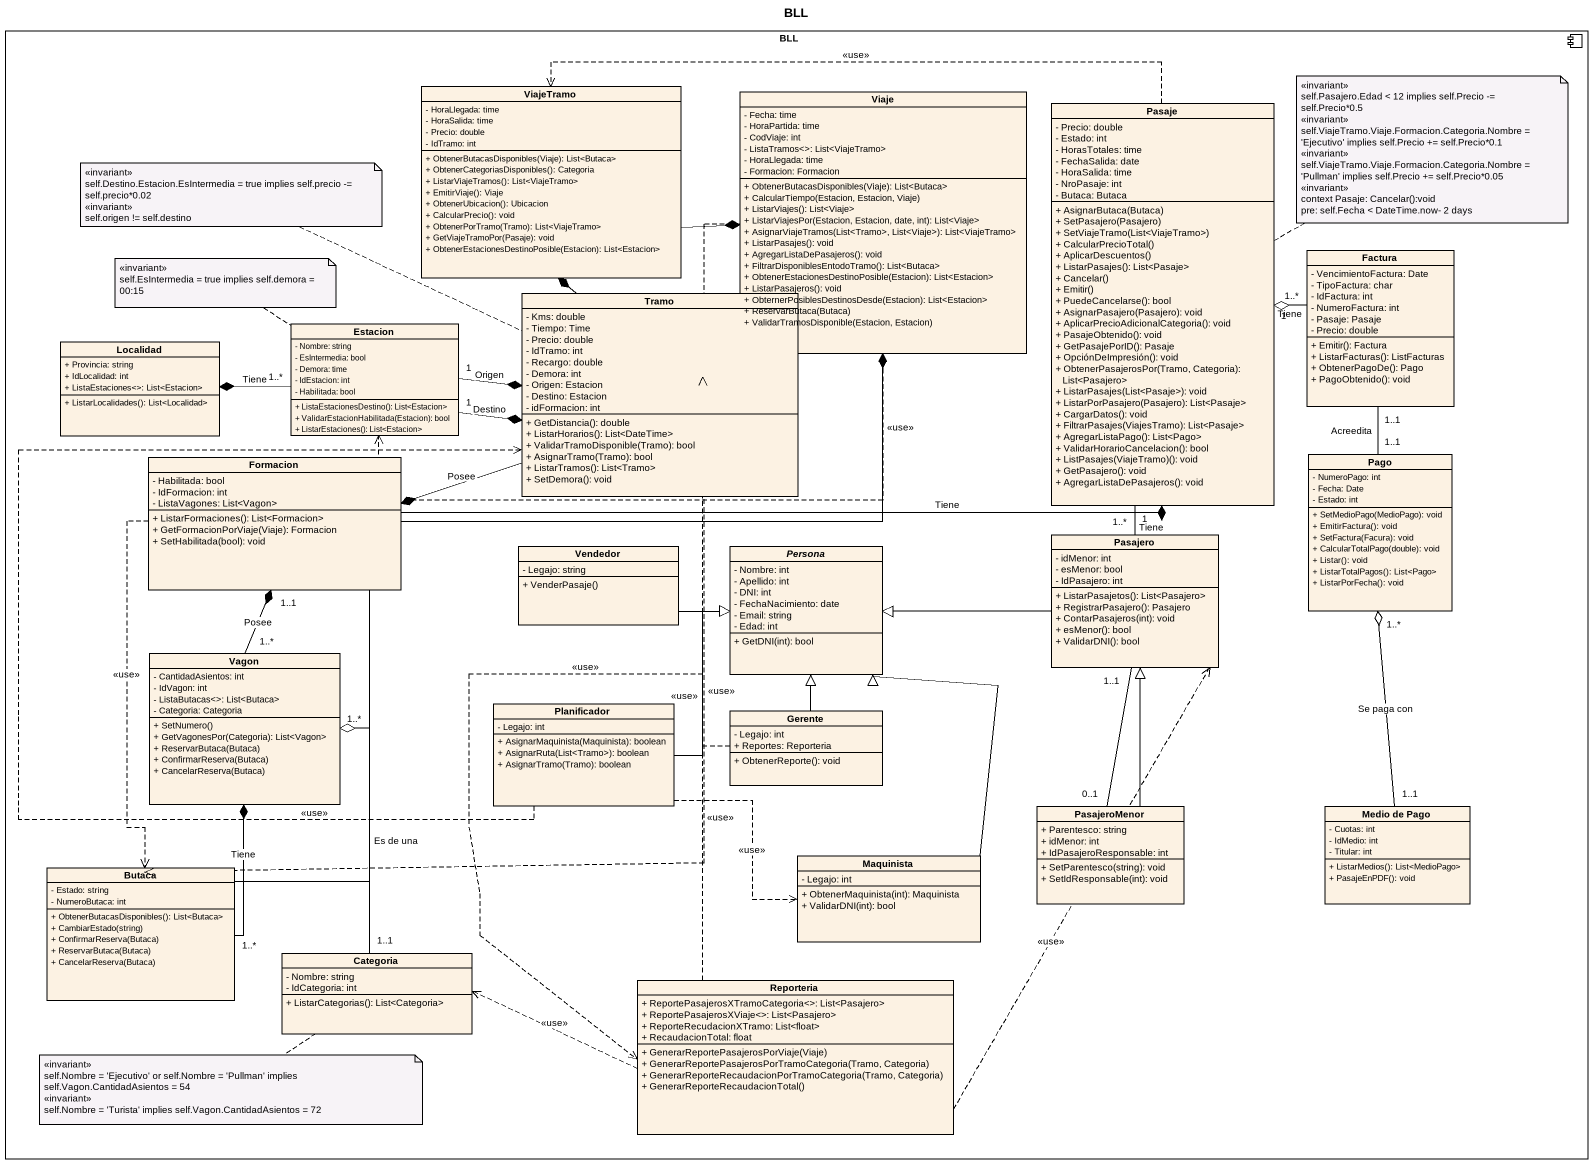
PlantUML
@startuml
title BLL
hide circle
hide empty members
skinparam classAttributeIconSize 0
component BLL {
  class ViajeTramo {
    - HoraLlegada: time
    - HoraSalida: time
    - Precio: double
    - IdTramo: int
    + ObtenerButacasDisponibles(Viaje): List<Butaca>
    + ObtenerCategoriasDisponibles(): Categoria
    + ListarViajeTramos(): List<ViajeTramo>
    + EmitirViaje(): Viaje
    + ObtenerUbicacion(): Ubicacion
    + CalcularPrecio(): void
    + ObtenerPorTramo(Tramo): List<ViajeTramo>
    + GetViajeTramoPor(Pasaje): void
    + ObtenerEstacionesDestinoPosible(Estacion): List<Estacion>
  }
  class Viaje {
    - Fecha: time
    - HoraPartida: time
    - CodViaje: int
    - ListaTramos<>: List<ViajeTramo>
    - HoraLlegada: time
    - Formacion: Formacion
    + ObtenerButacasDisponibles(Viaje): List<Butaca>
    + CalcularTiempo(Estacion, Estacion, Viaje)
    + ListarViajes(): List<Viaje>
    + ListarViajesPor(Estacion, Estacion, date, int): List<Viaje>
    + AsignarViajeTramos(List<Tramo>, List<Viaje>): List<ViajeTramo>
    + ListarPasajes(): void
    + AgregarListaDePasajeros(): void
    + FiltrarDisponiblesEntodoTramo(): List<Butaca>
    + ObtenerEstacionesDestinoPosible(Estacion): List<Estacion>
    + ListarPasajeros(): void
    + ObternerPosiblesDestinosDesde(Estacion): List<Estacion>
    + ReservarButaca(Butaca)
    + ValidarTramosDisponible(Estacion, Estacion)
  }
  class Pasaje {
    - Precio: double
    - Estado: int
    - HorasTotales: time
    - FechaSalida: date
    - HoraSalida: time
    - NroPasaje: int
    - Butaca: Butaca
    + AsignarButaca(Butaca)
    + SetPasajero(Pasajero)
    + SetViajeTramo(List<ViajeTramo>)
    + CalcularPrecioTotal()
    + AplicarDescuentos()
    + ListarPasajes(): List<Pasaje>
    + Cancelar()
    + Emitir()
    + PuedeCancelarse(): bool
    + AsignarPasajero(Pasajero): void
    + AplicarPrecioAdicionalCategoria(): void
    + PasajeObtenido(): void
    + GetPasajePorID(): Pasaje
    + OpciónDeImpresión(): void
    + ObtenerPasajerosPor(Tramo, Categoria): List<Pasajero>
    + ListarPasajes(List<Pasaje>): void
    + ListarPorPasajero(Pasajero): List<Pasaje>
    + CargarDatos(): void
    + FiltrarPasajes(ViajesTramo): List<Pasaje>
    + AgregarListaPago(): List<Pago>
    + ValidarHorarioCancelacion(): bool
    + ListPasajes(ViajeTramo)(): void
    + GetPasajero(): void
    + AgregarListaDePasajeros(): void
  }
  class Factura {
    - VencimientoFactura: Date
    - TipoFactura: char
    - IdFactura: int
    - NumeroFactura: int
    - Pasaje: Pasaje
    - Precio: double
    + Emitir(): Factura
    + ListarFacturas(): ListFacturas
    + ObtenerPagoDe(): Pago
    + PagoObtenido(): void
  }
  class Tramo {
    - Kms: double
    - Tiempo: Time
    - Precio: double
    - IdTramo: int
    - Recargo: double
    - Demora: int
    - Origen: Estacion
    - Destino: Estacion
    - idFormacion: int
    + GetDistancia(): double
    + ListarHorarios(): List<DateTime>
    + ValidarTramoDisponible(Tramo): bool
    + AsignarTramo(Tramo): bool
    + ListarTramos(): List<Tramo>
    + SetDemora(): void
  }
  class Localidad {
    + Provincia: string
    + IdLocalidad: int
    + ListaEstaciones<>: List<Estacion>
    + ListarLocalidades(): List<Localidad>
  }
  class Estacion {
    - Nombre: string
    - EsIntermedia: bool
    - Demora: time
    - IdEstacion: int
    - Habilitada: bool
    + ListaEstacionesDestino(): List<Estacion>
    + ValidarEstacionHabilitada(Estacion): bool
    + ListarEstaciones(): List<Estacion>
  }
  class Formacion {
    - Habilitada: bool
    - IdFormacion: int
    - ListaVagones: List<Vagon>
    + ListarFormaciones(): List<Formacion>
    + GetFormacionPorViaje(Viaje): Formacion
    + SetHabilitada(bool): void
  }
  class Pago {
    - NumeroPago: int
    - Fecha: Date
    - Estado: int
    + SetMedioPago(MedioPago): void
    + EmitirFactura(): void
    + SetFactura(Facura): void
    + CalcularTotalPago(double): void
    + Listar(): void
    + ListarTotalPagos(): List<Pago>
    + ListarPorFecha(): void
  }
  class Vendedor {
    - Legajo: string
    + VenderPasaje()
  }
  abstract class Persona {
    - Nombre: int
    - Apellido: int
    - DNI: int
    - FechaNacimiento: date
    - Email: string
    - Edad: int
    + GetDNI(int): bool
  }
  class Pasajero {
    - idMenor: int
    - esMenor: bool
    - IdPasajero: int
    + ListarPasajetos(): List<Pasajero>
    + RegistrarPasajero(): Pasajero
    + ContarPasajeros(int): void
    + esMenor(): bool
    + ValidarDNI(): bool
  }
  class Vagon {
    - CantidadAsientos: int
    - IdVagon: int
    - ListaButacas<>: List<Butaca>
    - Categoria: Categoria
    + SetNumero()
    + GetVagonesPor(Categoria): List<Vagon>
    + ReservarButaca(Butaca)
    + ConfirmarReserva(Butaca)
    + CancelarReserva(Butaca)
  }
  class Planificador {
    - Legajo: int
    + AsignarMaquinista(Maquinista): boolean
    + AsignarRuta(List<Tramo>): boolean
    + AsignarTramo(Tramo): boolean
  }
  class Gerente {
    - Legajo: int
    + Reportes: Reporteria
    + ObtenerReporte(): void
  }
  class PasajeroMenor {
    + Parentesco: string
    + idMenor: int
    + IdPasajeroResponsable: int
    + SetParentesco(string): void
    + SetIdResponsable(int): void
  }
  class "Medio de Pago" as Medio_de_Pago {
    - Cuotas: int
    - IdMedio: int
    - Titular: int
    + ListarMedios(): List<MedioPago>
    + PasajeEnPDF(): void
  }
  class Butaca {
    - Estado: string
    - NumeroButaca: int
    + ObtenerButacasDisponibles(): List<Butaca>
    + CambiarEstado(string)
    + ConfirmarReserva(Butaca)
    + ReservarButaca(Butaca)
    + CancelarReserva(Butaca)
  }
  class Maquinista {
    - Legajo: int
    + ObtenerMaquinista(int): Maquinista
    + ValidarDNI(int): bool
  }
  class Categoria {
    - Nombre: string
    - IdCategoria: int
    + ListarCategorias(): List<Categoria>
  }
  class Reporteria {
    + ReportePasajerosXTramoCategoria<>: List<Pasajero>
    + ReportePasajerosXViaje<>: List<Pasajero>
    + ReporteRecudacionXTramo: List<float>
    + RecaudacionTotal: float
    + GenerarReportePasajerosPorViaje(Viaje)
    + GenerarReportePasajerosPorTramoCategoria(Tramo, Categoria)
    + GenerarReporteRecaudacionPorTramoCategoria(Tramo, Categoria)
    + GenerarReporteRecaudacionTotal()
  }
}
ViajeTramo -right-* Viaje
Viaje .left.> Estacion : <<use>>
Viaje ..> Butaca : <<use>>
Pasaje .left.> ViajeTramo : <<use>>
Pasaje "1" -- "1..*" Pasajero : Tiene
Factura "1..*" -left-o "1" Pasaje : Tiene
Factura "1..1" -- "1..1" Pago : Acreedita
Tramo -up-* ViajeTramo
Tramo -left-* Formacion : Posee
Estacion "1" -right-* Tramo : Origen
Estacion "1" -right-* Tramo : Destino
Estacion "1..*" -left-* Localidad : Tiene
Formacion -right-* Viaje
Formacion ..> Butaca : <<use>>
Vendedor -right-|> Persona
Pasajero -left-|> Persona
Pasajero "1..1" -- "0..1" PasajeroMenor
Vagon "1..*" -up-* "1..1" Formacion : Posee
Planificador .up.> Tramo : <<use>>
Planificador -up-|> Persona
Planificador .right.> Maquinista : <<use>>
Gerente -up-|> Persona
Gerente ..> Reporteria : <<use>>
PasajeroMenor -up-|> Pasajero
Medio_de_Pago "1..1" -up-o "1..*" Pago : Se paga con
Butaca -up-* Pasaje : Tiene
Butaca "1..*" -up-* Vagon : Tiene
Maquinista -up-|> Persona
Categoria "1..1" -up-o "1..*" Vagon : Es de una
Reporteria .up.> Viaje : <<use>>
Reporteria .up.> Tramo : <<use>>
Reporteria .up.> Pasajero : <<use>>
Reporteria .left.> Categoria : <<use>>
note right of Pasaje
  <<invariant>>
  self.Pasajero.Edad < 12 implies self.Precio -= self.Precio*0.5
  <<invariant>>
  self.ViajeTramo.Viaje.Formacion.Categoria.Nombre = 'Ejecutivo' implies self.Precio += self.Precio*0.1
  <<invariant>>
  self.ViajeTramo.Viaje.Formacion.Categoria.Nombre = 'Pullman' implies self.Precio += self.Precio*0.05
  <<invariant>>
  context Pasaje: Cancelar():void
  pre: self.Fecha < DateTime.now- 2 days
end note
note left of Tramo
  <<invariant>>
  self.Destino.Estacion.EsIntermedia = true implies self.precio -= self.precio*0.02
  <<invariant>>
  self.origen != self.destino
end note
note top of Estacion
  <<invariant>>
  self.EsIntermedia = true implies self.demora = 00:15
end note
note bottom of Categoria
  <<invariant>>
  self.Nombre = 'Ejecutivo' or self.Nombre = 'Pullman' implies self.Vagon.CantidadAsientos = 54
  <<invariant>>
  self.Nombre = 'Turista' implies self.Vagon.CantidadAsientos = 72
end note
@enduml
